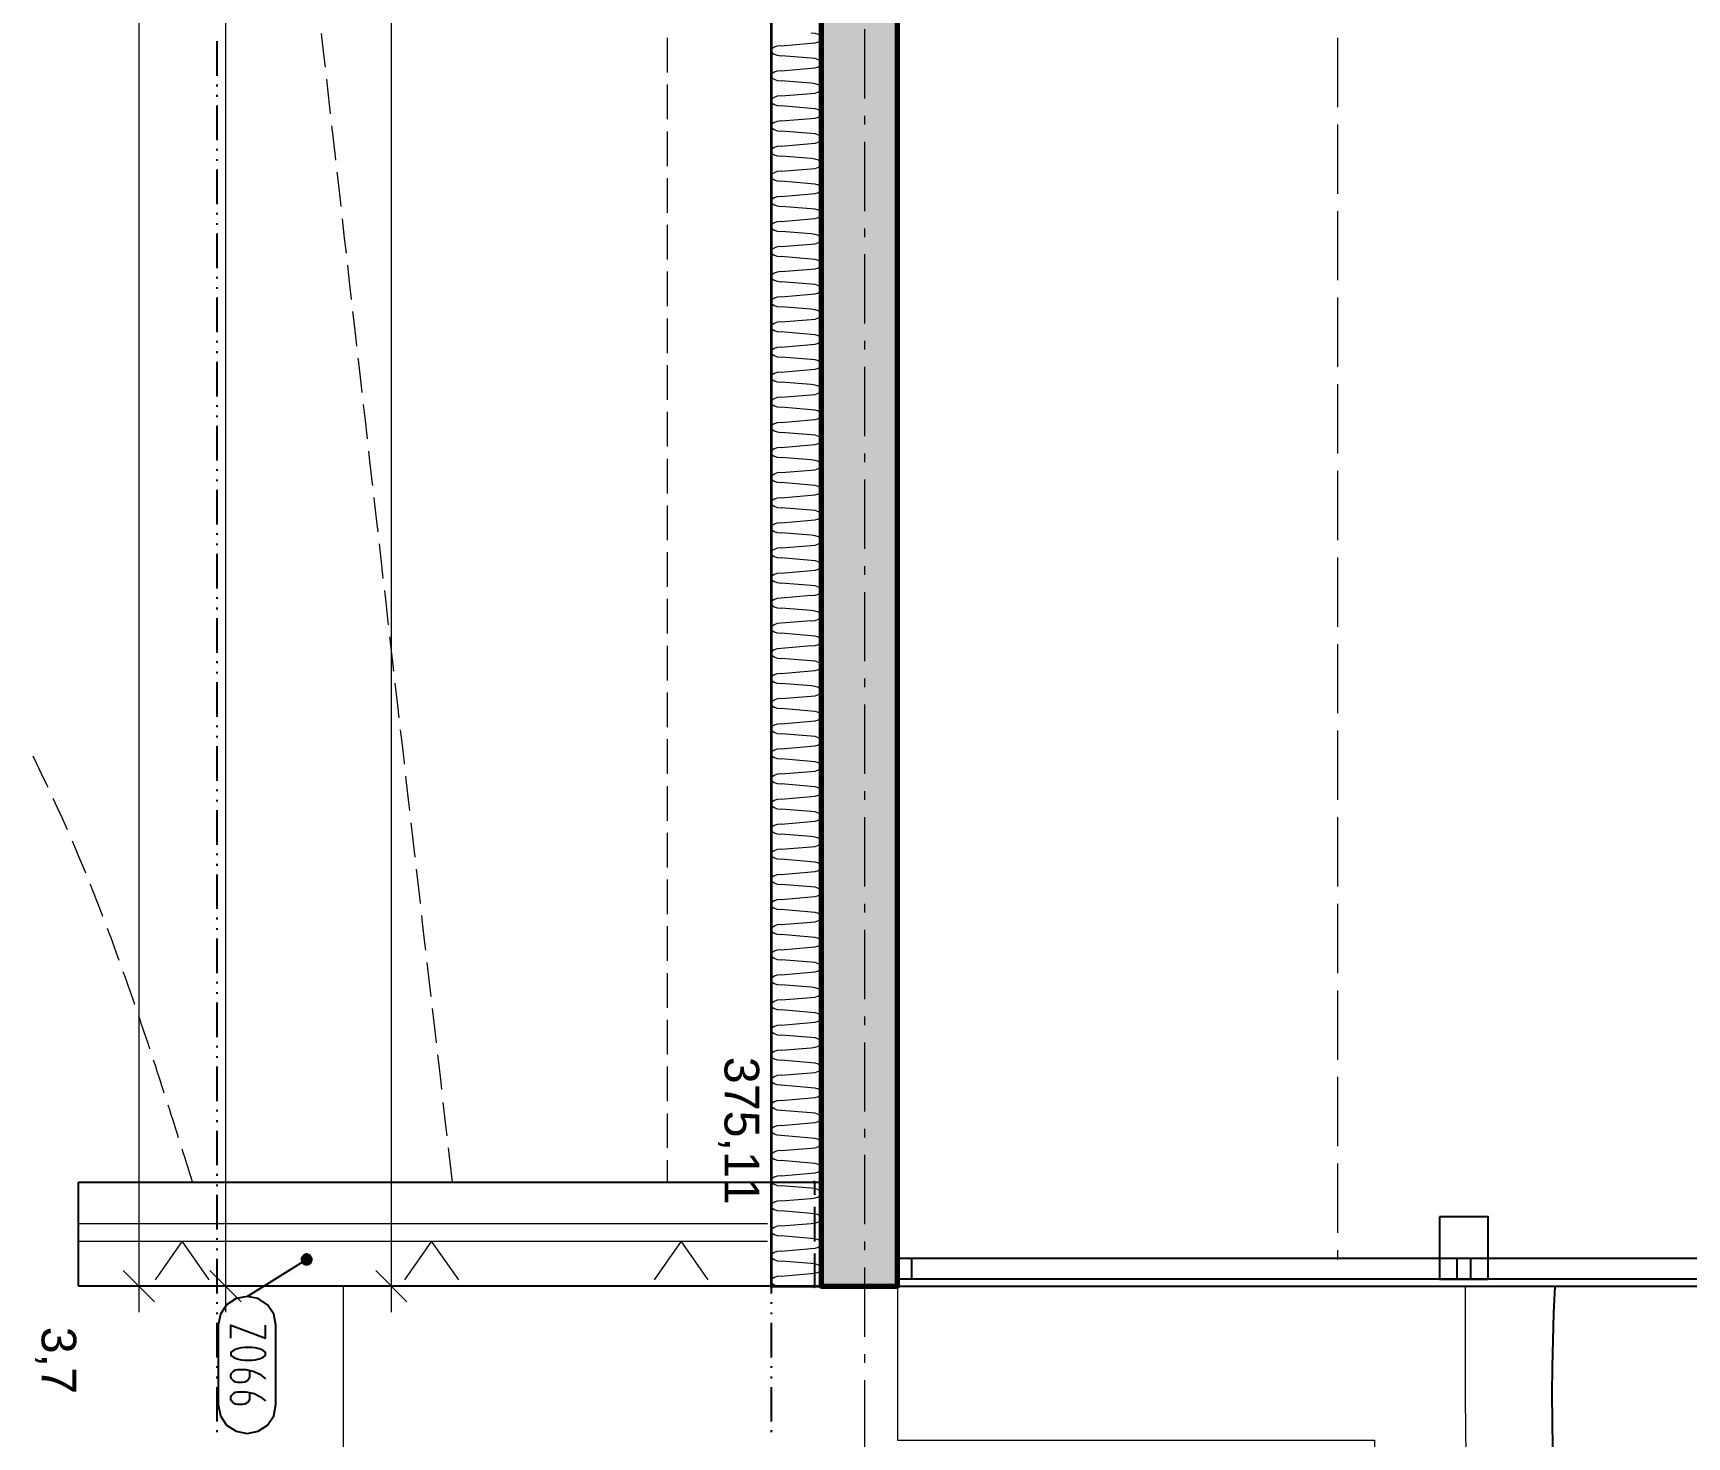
# Model space of a CAD drawing. Header units: millimetres. Extents: x 0 to 594, y 0 to 420.
# Drawn here: x 81 to 118.6, y 155.6 to 187.51 of the extents above; entities that cross this region are included whole.
import ezdxf

# ---------------------------------------------------------------- set-up
doc = ezdxf.new("R2010")
doc.units = ezdxf.units.MM
doc.header["$LTSCALE"] = 8
for name, color, linetype in [('PDF_CTU', 7, 'Continuous'), ('PDF_Dokresleni nad rovinou rezu', 7, 'Continuous'), ('PDF_Dokresleni pod rovinou rezu', 7, 'Continuous'), ('PDF_Dopravni znaceni', 7, 'Continuous'), ('PDF_Koty delkove', 7, 'Continuous'), ('PDF_Obecne 0.15', 7, 'Continuous'), ('PDF_Obecne 0.25', 7, 'Continuous'), ('PDF_Obrubniky', 7, 'Continuous'), ('PDF_Osy hlavni', 7, 'Continuous'), ('PDF_Popis Zamecnicke vyrobky', 7, 'Continuous'), ('PDF_Rampy', 7, 'Continuous'), ('PDF_Steny obvodove nosne', 7, 'Continuous'), ('PDF_Text', 7, 'Continuous'), ('PDF_Zamecnicke vyrobky', 7, 'Continuous'), ('PDF_Zatepleni', 7, 'Continuous')]:
    doc.layers.add(name, color=color, linetype=linetype)
doc.styles.add('PDF Arial', font='arial.ttf')

msp = doc.modelspace()

# ---------------------------------------------------------------- linework, layer by layer
at = {"layer": 'PDF_CTU', "lineweight": 9}
for points in [[(87.643, 186.734), (87.609, 187.033), (87.557, 187.499)], [(95.414, 187.402), (95.414, 186.614)], [(87.762, 185.677), (87.714, 186.1), (87.674, 186.46)], [(95.414, 186.339), (95.414, 185.551)], [(87.881, 184.621), (87.872, 184.706), (87.819, 185.17), (87.793, 185.403)], [(95.414, 185.276), (95.414, 184.488)], [(88.001, 183.565), (87.977, 183.778), (87.924, 184.242), (87.912, 184.347)], [(95.414, 184.213), (95.414, 183.425)], [(88.12, 182.508), (88.081, 182.852), (88.032, 183.291)], [(95.414, 183.15), (95.414, 182.362)], [(88.24, 181.452), (88.238, 181.465), (88.186, 181.927), (88.151, 182.235)], [(95.414, 182.087), (95.414, 181.299)], [(88.36, 180.396), (88.343, 180.543), (88.291, 181.004), (88.271, 181.178)], [(95.414, 181.024), (95.414, 180.236)], [(88.479, 179.34), (88.447, 179.622), (88.395, 180.082), (88.391, 180.122)], [(95.414, 179.961), (95.414, 179.173)], [(88.599, 178.284), (88.552, 178.702), (88.511, 179.066)], [(95.414, 178.898), (95.414, 178.11)], [(88.72, 177.227), (88.709, 177.324), (88.656, 177.783), (88.631, 178.01)], [(95.414, 177.835), (95.414, 177.047)], [(88.84, 176.171), (88.813, 176.408), (88.761, 176.866), (88.751, 176.954)], [(95.414, 176.772), (95.414, 175.984)], [(88.96, 175.115), (88.917, 175.492), (88.871, 175.897)], [(95.414, 175.709), (95.414, 174.921)], [(89.081, 174.059), (89.074, 174.12), (89.022, 174.577), (88.992, 174.841)], [(95.414, 174.646), (95.414, 173.858)], [(89.201, 173.003), (89.178, 173.207), (89.126, 173.663), (89.112, 173.785)], [(95.414, 173.583), (95.414, 172.795)], [(89.322, 171.947), (89.282, 172.294), (89.233, 172.729)], [(95.414, 172.52), (95.414, 171.732)], [(89.443, 170.891), (89.439, 170.927), (89.387, 171.382), (89.353, 171.673)], [(95.414, 171.457), (95.414, 170.669)], [(81.341, 170.363), (81.321, 170.405), (81.2, 170.658), (81.078, 170.911), (80.999, 171.072)], [(89.564, 169.835), (89.543, 170.016), (89.491, 170.471), (89.474, 170.617)], [(95.414, 170.394), (95.414, 169.606)], [(81.781, 169.395), (81.673, 169.639), (81.557, 169.895), (81.457, 170.113)], [(89.685, 168.778), (89.647, 169.106), (89.595, 169.561)], [(95.414, 169.331), (95.414, 168.544)], [(82.195, 168.416), (82.188, 168.434), (82.144, 168.54), (82.1, 168.646), (82.056, 168.752), (82.012, 168.857), (81.968, 168.962), (81.923, 169.068), (81.891, 169.142)], [(89.806, 167.722), (89.803, 167.742), (89.751, 168.196), (89.716, 168.505)], [(82.401, 167.904), (82.359, 168.01), (82.316, 168.116), (82.299, 168.161)], [(95.414, 168.268), (95.414, 167.481)], [(82.586, 167.428), (82.567, 167.477), (82.526, 167.584), (82.485, 167.69), (82.443, 167.797), (82.401, 167.904)], [(89.926, 166.666), (89.907, 166.833), (89.855, 167.287), (89.837, 167.449)], [(82.957, 166.431), (82.928, 166.511), (82.889, 166.619), (82.849, 166.726), (82.81, 166.834), (82.77, 166.941), (82.73, 167.049), (82.689, 167.156)], [(95.414, 167.205), (95.414, 166.418)], [(90.048, 165.61), (90.011, 165.924), (89.959, 166.379)], [(83.311, 165.429), (83.311, 165.43), (83.273, 165.538), (83.236, 165.647), (83.198, 165.755), (83.16, 165.863), (83.122, 165.971), (83.083, 166.08), (83.05, 166.172)], [(95.414, 166.142), (95.414, 165.355)], [(83.652, 164.422), (83.642, 164.451), (83.606, 164.56), (83.569, 164.669), (83.533, 164.778), (83.496, 164.887), (83.459, 164.996), (83.422, 165.104), (83.401, 165.168)], [(90.169, 164.554), (90.168, 164.562), (90.116, 165.016), (90.079, 165.336)], [(95.414, 165.079), (95.414, 164.292)], [(83.982, 163.412), (83.964, 163.468), (83.929, 163.578), (83.893, 163.687), (83.858, 163.796), (83.822, 163.906), (83.786, 164.015), (83.75, 164.124), (83.738, 164.161)], [(90.29, 163.498), (90.272, 163.655), (90.22, 164.109), (90.2, 164.28)], [(95.414, 164.016), (95.414, 163.229)], [(90.411, 162.442), (90.376, 162.747), (90.324, 163.201)], [(84.306, 162.399), (84.28, 162.483), (84.245, 162.592), (84.21, 162.702), (84.175, 162.811), (84.14, 162.921), (84.105, 163.031), (84.07, 163.14)], [(95.414, 162.953), (95.414, 162.166)], [(84.626, 161.386), (84.592, 161.496), (84.557, 161.605), (84.523, 161.715), (84.488, 161.825), (84.453, 161.934), (84.419, 162.044), (84.389, 162.137)], [(90.532, 161.386), (90.48, 161.84), (90.442, 162.168)], [(95.414, 161.89), (95.414, 161.386)], [(95.414, 161.386), (95.414, 161.386)]]:
    msp.add_lwpolyline(points, dxfattribs=at)
at = {"layer": 'PDF_CTU', "lineweight": 25}
for points in [[(82.028, 159.024), (82.028, 161.386)], [(82.028, 161.386), (98.918, 161.386), (98.918, 159.024), (82.028, 159.024)]]:
    msp.add_lwpolyline(points, dxfattribs=at)
at = {"layer": 'PDF_Dokresleni nad rovinou rezu', "lineweight": 25}
for points in [[(85.178, 187.323), (85.178, 186.536)], [(85.178, 186.339), (85.178, 186.299)], [(85.178, 186.103), (85.178, 186.063)], [(85.178, 185.866), (85.178, 185.079)], [(85.178, 184.882), (85.178, 184.843)], [(85.178, 184.646), (85.178, 184.606)], [(85.178, 184.41), (85.178, 183.622)], [(85.178, 183.425), (85.178, 183.386)], [(85.178, 183.189), (85.178, 183.15)], [(85.178, 182.953), (85.178, 182.166)], [(85.178, 181.969), (85.178, 181.929)], [(85.178, 181.732), (85.178, 181.693)], [(85.178, 181.496), (85.178, 180.709)], [(85.178, 180.512), (85.178, 180.473)], [(85.178, 180.276), (85.178, 180.236)], [(85.178, 180.04), (85.178, 179.252)], [(85.178, 179.055), (85.178, 179.016)], [(85.178, 178.819), (85.178, 178.78)], [(85.178, 178.583), (85.178, 177.795)], [(85.178, 177.599), (85.178, 177.559)], [(85.178, 177.362), (85.178, 177.323)], [(85.178, 177.126), (85.178, 176.339)], [(85.178, 176.142), (85.178, 176.103)], [(85.178, 175.906), (85.178, 175.866)], [(85.178, 175.669), (85.178, 174.882)], [(85.178, 174.685), (85.178, 174.646)], [(85.178, 174.449), (85.178, 174.41)], [(85.178, 174.213), (85.178, 173.425)], [(85.178, 173.229), (85.178, 173.189)], [(85.178, 172.992), (85.178, 172.953)], [(85.178, 172.756), (85.178, 171.969)], [(85.178, 171.772), (85.178, 171.732)], [(85.178, 171.536), (85.178, 171.496)], [(85.178, 171.299), (85.178, 170.512)], [(85.178, 170.315), (85.178, 170.276)], [(85.178, 170.079), (85.178, 170.04)], [(85.178, 169.843), (85.178, 169.055)], [(85.178, 168.858), (85.178, 168.819)], [(85.178, 168.622), (85.178, 168.583)], [(85.178, 168.386), (85.178, 167.599)], [(85.178, 167.402), (85.178, 167.362)], [(85.178, 167.166), (85.178, 167.126)], [(85.178, 166.929), (85.178, 166.142)], [(85.178, 165.945), (85.178, 165.906)], [(85.178, 165.709), (85.178, 165.669)], [(85.178, 165.473), (85.178, 164.685)], [(85.178, 164.488), (85.178, 164.449)], [(85.178, 164.252), (85.178, 164.213)], [(85.178, 164.016), (85.178, 163.229)], [(85.178, 163.032), (85.178, 162.992)], [(85.178, 162.795), (85.178, 162.756)], [(85.178, 162.559), (85.178, 161.772)], [(85.178, 161.575), (85.178, 161.536)], [(85.178, 161.339), (85.178, 161.299)], [(85.178, 161.103), (85.178, 160.315)], [(85.178, 160.118), (85.178, 160.079)], [(85.178, 159.882), (85.178, 159.843)], [(85.178, 159.646), (85.178, 158.858)], [(85.178, 158.662), (85.178, 158.622)], [(97.776, 159.024), (97.776, 158.858)], [(97.776, 158.662), (97.776, 158.622)], [(85.178, 158.425), (85.178, 158.386)], [(97.776, 158.425), (97.776, 158.386)], [(85.178, 158.189), (85.178, 157.402)], [(97.776, 158.189), (97.776, 157.402)], [(85.178, 157.205), (85.178, 157.166)], [(97.776, 157.205), (97.776, 157.166)], [(85.178, 156.969), (85.178, 156.929)], [(97.776, 156.969), (97.776, 156.929)], [(85.178, 156.732), (85.178, 155.945)], [(97.776, 156.732), (97.776, 155.945)], [(85.178, 155.748), (85.178, 155.709)], [(97.776, 155.748), (97.776, 155.709)]]:
    msp.add_lwpolyline(points, dxfattribs=at)
at = {"layer": 'PDF_Dokresleni nad rovinou rezu', "lineweight": 25, "transparency": 33554559}
msp.add_solid([(97.776, 159.073), (97.825, 159.024), (97.727, 159.024), (97.776, 158.974)], dxfattribs=at)
at = {"layer": 'PDF_Dokresleni pod rovinou rezu', "lineweight": 25}
for points in [[(97.776, 161.386), (98.189, 161.386)], [(98.465, 161.386), (98.76, 161.386)], [(98.76, 161.386), (98.76, 161.103)], [(98.76, 160.827), (98.76, 160.04)], [(98.76, 159.764), (98.76, 159.024)], [(97.776, 159.024), (98.189, 159.024)], [(98.465, 159.024), (98.76, 159.024)]]:
    msp.add_lwpolyline(points, dxfattribs=at)
at = {"layer": 'PDF_Dokresleni pod rovinou rezu', "lineweight": 25, "transparency": 33554559}
for points in [[(97.727, 161.386), (97.776, 161.435), (97.776, 161.337), (97.825, 161.386)], [(98.711, 161.386), (98.76, 161.435), (98.76, 161.337), (98.809, 161.386)], [(98.76, 161.435), (98.809, 161.386), (98.711, 161.386), (98.76, 161.337)], [(97.727, 159.024), (97.776, 159.073), (97.776, 158.974), (97.825, 159.024)], [(98.76, 159.073), (98.809, 159.024), (98.711, 159.024), (98.76, 158.974)], [(98.711, 159.024), (98.76, 159.073), (98.76, 158.974), (98.809, 159.024)]]:
    msp.add_solid(points, dxfattribs=at)
at = {"layer": 'PDF_Dopravni znaceni', "lineweight": 18}
for points in [[(110.65, 187.402), (110.65, 185.827)], [(110.65, 185.433), (110.65, 183.858)], [(110.65, 183.465), (110.65, 181.89)], [(110.65, 181.496), (110.65, 179.921)], [(110.65, 179.528), (110.65, 177.953)], [(110.65, 177.559), (110.65, 175.984)], [(110.65, 175.591), (110.65, 174.016)], [(110.65, 173.622), (110.65, 172.047)], [(110.65, 171.654), (110.65, 170.079)], [(110.65, 169.685), (110.65, 168.11)], [(110.65, 167.717), (110.65, 166.142)], [(110.65, 165.748), (110.65, 164.173)], [(110.65, 163.78), (110.65, 162.205)], [(110.65, 161.811), (110.65, 160.236)], [(110.65, 159.843), (110.65, 159.654)]]:
    msp.add_lwpolyline(points, dxfattribs=at)
at = {"layer": 'PDF_Dopravni znaceni', "lineweight": 18, "transparency": 33554559}
msp.add_solid([(110.65, 159.689), (110.685, 159.654), (110.615, 159.654), (110.65, 159.618)], dxfattribs=at)
at = {"layer": 'PDF_Koty delkove', "lineweight": 18}
for points in [[(89.143, 158.433), (89.143, 159.024), (89.143, 219.339), (89.143, 224.575), (89.143, 230.48), (89.143, 235.717), (89.143, 266.898), (89.143, 276.346), (89.143, 278.84), (89.143, 278.94), (89.143, 284.803), (89.143, 289.081), (89.143, 297.567), (89.143, 298.157)], [(83.402, 297.567), (83.402, 231.322), (83.402, 159.024)], [(85.372, 297.567), (85.372, 269.017), (85.372, 235.717), (85.372, 219.339), (85.372, 159.024)], [(83.047, 159.378), (83.756, 158.669)], [(85.018, 159.378), (85.726, 158.669)], [(88.789, 159.378), (89.498, 158.669)], [(82.811, 159.024), (83.402, 159.024), (83.992, 159.024)], [(83.402, 159.024), (83.402, 158.433)], [(84.781, 159.024), (85.372, 159.024), (85.963, 159.024)], [(85.372, 159.024), (85.372, 158.433)], [(88.553, 159.024), (89.143, 159.024), (89.734, 159.024)]]:
    msp.add_lwpolyline(points, dxfattribs=at)
at = {"layer": 'PDF_Obecne 0.15', "lineweight": 9}
for points in [[(97.697, 160.441), (82.028, 160.441), (82.028, 160.047)], [(88.052, 142.921), (88.052, 159.024)], [(100.65, 159.024), (100.65, 155.52), (111.496, 155.52), (111.496, 149.929)]]:
    msp.add_lwpolyline(points, dxfattribs=at)
at = {"layer": 'PDF_Obecne 0.25', "lineweight": 25}
msp.add_lwpolyline([(100.65, 159.024), (350.807, 159.024)], dxfattribs=at)
at = {"layer": 'PDF_Obrubniky', "lineweight": 18}
msp.add_lwpolyline([(113.557, 159.024), (113.557, 156.471, 0.409637), (164.144, 105.087), (352.776, 105.087), (352.776, 103.118), (308.012, 103.118)], format="xyb", dxfattribs=at)
at = {"layer": 'PDF_Osy hlavni', "lineweight": 18}
for points in [[(99.902, 187.599), (99.902, 186.024)], [(99.902, 185.63), (99.902, 185.433)], [(99.902, 185.04), (99.902, 183.465)], [(99.902, 183.071), (99.902, 182.874)], [(99.902, 182.481), (99.902, 180.906)], [(99.902, 180.512), (99.902, 180.315)], [(99.902, 179.921), (99.902, 178.347)], [(99.902, 177.953), (99.902, 177.756)], [(99.902, 177.362), (99.902, 175.788)], [(99.902, 175.394), (99.902, 175.197)], [(99.902, 174.803), (99.902, 173.229)], [(99.902, 172.835), (99.902, 172.638)], [(99.902, 172.244), (99.902, 170.669)], [(99.902, 170.276), (99.902, 170.079)], [(99.902, 169.685), (99.902, 168.11)], [(99.902, 167.717), (99.902, 167.52)], [(99.902, 167.126), (99.902, 165.551)], [(99.902, 165.158), (99.902, 164.961)], [(99.902, 164.567), (99.902, 162.992)], [(99.902, 162.599), (99.902, 162.402)], [(99.902, 162.008), (99.902, 160.433)], [(99.902, 160.04), (99.902, 159.843)], [(99.902, 159.449), (99.902, 157.874)], [(99.902, 157.481), (99.902, 157.284)], [(99.902, 156.89), (99.902, 155.315)]]:
    msp.add_lwpolyline(points, dxfattribs=at)
at = {"layer": 'PDF_Popis Zamecnicke vyrobky', "lineweight": 25}
for points in [[(85.863, 158.793), (87.218, 159.631)], [(87.118, 159.569), (87.118, 159.569)], [(87.156, 159.732), (87.156, 159.732)], [(87.28, 159.531), (87.28, 159.531)], [(87.319, 159.694), (87.319, 159.694)], [(85.495, 157.843), (85.495, 158.137), (86.283, 157.843), (86.283, 158.137)], [(85.916, 157.108), (85.916, 156.961), (85.903, 156.919), (85.877, 156.887), (85.85, 156.867), (85.811, 156.846), (85.758, 156.835), (85.654, 156.835), (85.601, 156.846), (85.562, 156.867), (85.536, 156.887), (85.509, 156.919), (85.495, 156.961), (85.495, 157.003), (85.509, 157.045), (85.536, 157.076), (85.562, 157.097), (85.601, 157.119), (85.654, 157.129), (85.837, 157.129), (86.021, 157.087), (86.152, 157.024), (86.283, 156.919)], [(85.916, 156.604), (85.916, 156.457), (85.903, 156.415), (85.877, 156.383), (85.85, 156.363), (85.811, 156.342), (85.758, 156.331), (85.654, 156.331), (85.601, 156.342), (85.562, 156.363), (85.536, 156.383), (85.509, 156.415), (85.495, 156.457), (85.495, 156.499), (85.509, 156.541), (85.536, 156.572), (85.562, 156.593), (85.601, 156.615), (85.654, 156.625), (85.837, 156.625), (86.021, 156.583), (86.152, 156.52), (86.283, 156.415)]]:
    msp.add_lwpolyline(points, dxfattribs=at)
for points in [[(87.319, 159.694), (87.307, 159.709), (87.294, 159.722), (87.278, 159.733), (87.26, 159.742), (87.242, 159.747), (87.223, 159.749), (87.203, 159.749), (87.185, 159.745), (87.167, 159.738), (87.15, 159.728), (87.135, 159.715), (87.123, 159.701), (87.113, 159.684), (87.106, 159.666), (87.101, 159.648), (87.1, 159.628), (87.102, 159.609), (87.108, 159.591), (87.116, 159.573), (87.126, 159.557), (87.14, 159.543), (87.155, 159.532), (87.172, 159.523), (87.19, 159.517), (87.21, 159.514), (87.229, 159.514), (87.248, 159.517), (87.266, 159.523), (87.283, 159.533), (87.298, 159.544), (87.311, 159.558), (87.322, 159.575), (87.33, 159.592), (87.335, 159.611), (87.336, 159.63), (87.335, 159.649), (87.331, 159.668), (87.323, 159.686)], [(85.207, 156.331), (85.257, 156.08), (85.399, 155.867), (85.612, 155.725), (85.863, 155.675), (86.114, 155.725), (86.327, 155.867), (86.469, 156.08), (86.519, 156.331), (86.519, 158.137), (86.469, 158.388), (86.327, 158.601), (86.114, 158.743), (85.863, 158.793), (85.612, 158.743), (85.399, 158.601), (85.257, 158.388), (85.207, 158.137)], [(85.811, 157.339), (85.969, 157.339), (86.047, 157.35), (86.139, 157.371), (86.218, 157.402), (86.27, 157.444), (86.283, 157.465), (86.283, 157.507), (86.27, 157.528), (86.218, 157.57), (86.139, 157.601), (86.047, 157.623), (85.969, 157.633), (85.811, 157.633), (85.732, 157.623), (85.64, 157.601), (85.562, 157.57), (85.509, 157.528), (85.495, 157.507), (85.495, 157.465), (85.509, 157.444), (85.562, 157.402), (85.64, 157.371), (85.732, 157.35)]]:
    msp.add_lwpolyline(points, close=True, dxfattribs=at)
at = {"layer": 'PDF_Popis Zamecnicke vyrobky', "lineweight": 25, "transparency": 33554559}
for points in [[(87.101, 159.628), (87.222, 159.514), (87.115, 159.687)], [(87.163, 159.528), (87.101, 159.628), (87.118, 159.569)], [(87.101, 159.628), (87.163, 159.528), (87.222, 159.514)], [(87.115, 159.687), (87.28, 159.531), (87.156, 159.732)], [(87.115, 159.687), (87.222, 159.514), (87.28, 159.531)], [(87.156, 159.732), (87.322, 159.576), (87.215, 159.749)], [(87.156, 159.732), (87.28, 159.531), (87.322, 159.576)], [(87.215, 159.749), (87.322, 159.576), (87.336, 159.635)], [(87.215, 159.749), (87.336, 159.635), (87.274, 159.735)], [(87.274, 159.735), (87.336, 159.635), (87.319, 159.694)]]:
    msp.add_solid(points, dxfattribs=at)
at = {"layer": 'PDF_Rampy', "lineweight": 25}
msp.add_lwpolyline([(115.592, 159.024, 0.414214), (162.395, 107.115, 0.016918), (165.737, 107.055), (350.807, 107.055, -0.414219), (352.776, 105.087)], format="xyb", dxfattribs=at)
at = {"layer": 'PDF_Steny obvodove nosne', "lineweight": 70}
msp.add_lwpolyline([(99.548, 218.197), (98.918, 218.197), (98.918, 216.465), (98.918, 159.024), (100.65, 159.024), (100.65, 215.795), (100.65, 216.465), (101.28, 216.465)], dxfattribs=at)
at = {"layer": 'PDF_Steny obvodove nosne', "color": 9, "lineweight": 9, "true_color": 0xc0c0c0, "transparency": 33554559}
msp.add_solid([(100.65, 159.024), (100.65, 216.465), (98.918, 159.024), (98.918, 216.465)], dxfattribs=at)
at = {"layer": 'PDF_Zamecnicke vyrobky', "lineweight": 25}
msp.add_lwpolyline([(112.973, 160.598), (112.973, 159.181), (114.075, 159.181), (114.075, 160.598)], close=True, dxfattribs=at)
at = {"layer": 'PDF_Zamecnicke vyrobky', "lineweight": 18}
for points in [[(82.028, 160.047), (97.697, 160.047)], [(85.004, 159.169), (84.39, 160.047), (83.776, 159.169)], [(90.674, 159.169), (90.059, 160.047), (89.445, 159.169)], [(96.343, 159.169), (95.729, 160.047), (95.115, 159.169)]]:
    msp.add_lwpolyline(points, dxfattribs=at)
at = {"layer": 'PDF_Zamecnicke vyrobky', "lineweight": 25}
for points in [[(150.02, 159.654), (100.65, 159.654)], [(100.965, 159.654), (100.965, 159.181)], [(113.681, 159.181), (113.681, 159.654), (113.367, 159.654), (113.367, 159.181)], [(150.02, 159.181), (100.65, 159.181)]]:
    msp.add_lwpolyline(points, dxfattribs=at)
at = {"layer": 'PDF_Zatepleni', "lineweight": 35}
msp.add_lwpolyline([(98.406, 219.339), (97.776, 219.339), (97.776, 218.197), (97.776, 159.024), (98.918, 159.024), (98.918, 216.465), (98.918, 218.197), (99.548, 218.197), (99.548, 219.339)], dxfattribs=at)
at = {"layer": 'PDF_Zatepleni', "lineweight": 9}
for points in [[(98.004, 187.224), (98.689, 187.281)], [(98.918, 187.408), (98.901, 187.44), (98.852, 187.477), (98.777, 187.502), (98.689, 187.51)], [(98.689, 187.281), (98.777, 187.29), (98.852, 187.315), (98.901, 187.352), (98.918, 187.384)], [(98.004, 187.224), (97.917, 187.216), (97.843, 187.191), (97.793, 187.154), (97.776, 187.11), (97.776, 187.11)], [(97.776, 187.11), (97.776, 187.11), (97.793, 187.067), (97.843, 187.03), (97.917, 187.005), (98.004, 186.996)], [(98.689, 186.94), (98.004, 186.996)], [(98.689, 186.94), (98.689, 186.94)], [(98.918, 186.837), (98.901, 186.869), (98.852, 186.906), (98.777, 186.931), (98.689, 186.94)], [(98.004, 186.654), (97.917, 186.645), (97.843, 186.62), (97.793, 186.583), (97.776, 186.539)], [(97.776, 186.539), (97.776, 186.539)], [(97.776, 186.539), (97.776, 186.539), (97.793, 186.496), (97.843, 186.459), (97.917, 186.434), (98.004, 186.425)], [(98.004, 186.654), (98.689, 186.71)], [(98.689, 186.71), (98.777, 186.719), (98.852, 186.744), (98.901, 186.781), (98.918, 186.813)], [(98.689, 186.369), (98.004, 186.425)], [(98.004, 186.083), (98.689, 186.139)], [(98.689, 186.369), (98.689, 186.369)], [(98.918, 186.266), (98.901, 186.298), (98.852, 186.335), (98.777, 186.36), (98.689, 186.369)], [(98.689, 186.139), (98.777, 186.148), (98.852, 186.173), (98.901, 186.21), (98.918, 186.242)], [(98.004, 186.083), (97.917, 186.074), (97.843, 186.049), (97.793, 186.012), (97.776, 185.969), (97.776, 185.969)], [(97.776, 185.969), (97.776, 185.969), (97.793, 185.925), (97.843, 185.888), (97.917, 185.863), (98.004, 185.854)], [(98.689, 185.798), (98.004, 185.854)], [(98.689, 185.798), (98.689, 185.798)], [(98.918, 185.695), (98.901, 185.727), (98.852, 185.764), (98.777, 185.789), (98.689, 185.798)], [(98.004, 185.512), (97.917, 185.503), (97.843, 185.478), (97.793, 185.441), (97.776, 185.398), (97.776, 185.398)], [(97.776, 185.398), (97.776, 185.398), (97.793, 185.354), (97.843, 185.317), (97.917, 185.292), (98.004, 185.283)], [(98.004, 185.512), (98.689, 185.568)], [(98.689, 185.568), (98.777, 185.577), (98.852, 185.602), (98.901, 185.639), (98.918, 185.671)], [(98.689, 185.227), (98.004, 185.283)], [(98.004, 184.941), (98.689, 184.997)], [(98.689, 185.227), (98.689, 185.227)], [(98.918, 185.124), (98.901, 185.156), (98.852, 185.193), (98.777, 185.218), (98.689, 185.227)], [(98.689, 184.997), (98.777, 185.006), (98.852, 185.031), (98.901, 185.068), (98.918, 185.1)], [(98.004, 184.941), (97.917, 184.932), (97.843, 184.908), (97.793, 184.87), (97.776, 184.827), (97.776, 184.827)], [(97.776, 184.827), (97.776, 184.827), (97.793, 184.783), (97.843, 184.746), (97.917, 184.721), (98.004, 184.713)], [(98.689, 184.656), (98.004, 184.713)], [(98.689, 184.656), (98.689, 184.656)], [(98.918, 184.553), (98.901, 184.585), (98.852, 184.623), (98.777, 184.647), (98.689, 184.656)], [(98.004, 184.37), (97.917, 184.361), (97.843, 184.337), (97.793, 184.3), (97.776, 184.256), (97.776, 184.256)], [(97.776, 184.256), (97.776, 184.256), (97.793, 184.212), (97.843, 184.175), (97.917, 184.15), (98.004, 184.142)], [(98.004, 184.37), (98.689, 184.427)], [(98.689, 184.427), (98.777, 184.435), (98.852, 184.46), (98.901, 184.497), (98.918, 184.529)], [(98.689, 184.085), (98.004, 184.142)], [(98.004, 183.799), (98.689, 183.856)], [(98.689, 184.085), (98.689, 184.085)], [(98.918, 183.982), (98.901, 184.014), (98.852, 184.052), (98.777, 184.077), (98.689, 184.085)], [(98.689, 183.856), (98.777, 183.864), (98.852, 183.889), (98.901, 183.927)], [(98.901, 183.927), (98.918, 183.959)], [(98.004, 183.799), (97.917, 183.791), (97.843, 183.766), (97.793, 183.729), (97.776, 183.685)], [(97.776, 183.685), (97.793, 183.641), (97.843, 183.604), (97.917, 183.58), (98.004, 183.571)], [(98.689, 183.514), (98.004, 183.571)], [(98.689, 183.514), (98.689, 183.514)], [(98.777, 183.506), (98.689, 183.514)], [(98.918, 183.412), (98.901, 183.444), (98.852, 183.481), (98.777, 183.506)], [(98.004, 183.228), (97.917, 183.22), (97.843, 183.195), (97.793, 183.158), (97.776, 183.114)], [(97.776, 183.114), (97.793, 183.071), (97.843, 183.033), (97.917, 183.009), (98.004, 183)], [(98.004, 183.228), (98.689, 183.285)], [(98.689, 183.285), (98.777, 183.294), (98.852, 183.318), (98.901, 183.356), (98.918, 183.388)], [(98.689, 182.944), (98.004, 183)], [(98.689, 182.944), (98.689, 182.944)], [(98.918, 182.841), (98.901, 182.873), (98.852, 182.91), (98.777, 182.935), (98.689, 182.944)], [(98.689, 182.714), (98.777, 182.723), (98.852, 182.748), (98.901, 182.785), (98.918, 182.817)], [(98.004, 182.658), (97.917, 182.649), (97.843, 182.624), (97.793, 182.587), (97.776, 182.543)], [(97.776, 182.543), (97.793, 182.5), (97.843, 182.463), (97.917, 182.438), (98.004, 182.429)], [(98.004, 182.658), (98.689, 182.714)], [(98.689, 182.373), (98.004, 182.429)], [(98.689, 182.373), (98.689, 182.373)], [(98.918, 182.27), (98.901, 182.302), (98.852, 182.339), (98.777, 182.364), (98.689, 182.373)], [(98.004, 182.087), (97.917, 182.078), (97.843, 182.053), (97.793, 182.016), (97.776, 181.972)], [(97.776, 181.972), (97.793, 181.929), (97.843, 181.892), (97.917, 181.867), (98.004, 181.858)], [(98.004, 182.087), (98.689, 182.143)], [(98.689, 182.143), (98.777, 182.152), (98.852, 182.177), (98.901, 182.214), (98.918, 182.246)], [(98.689, 181.802), (98.004, 181.858)], [(98.689, 181.802), (98.689, 181.802)], [(98.918, 181.699), (98.901, 181.731), (98.852, 181.768), (98.777, 181.793), (98.689, 181.802)], [(98.689, 181.572), (98.777, 181.581), (98.852, 181.606), (98.901, 181.643), (98.918, 181.675)], [(98.004, 181.516), (97.917, 181.507), (97.843, 181.482), (97.793, 181.445), (97.776, 181.402)], [(97.776, 181.402), (97.793, 181.358), (97.843, 181.321), (97.917, 181.296), (98.004, 181.287)], [(98.004, 181.516), (98.689, 181.572)], [(98.689, 181.231), (98.004, 181.287)], [(98.689, 181.231), (98.689, 181.231)], [(98.918, 181.128), (98.901, 181.16), (98.852, 181.197), (98.777, 181.222), (98.689, 181.231)], [(98.004, 180.945), (97.917, 180.936), (97.843, 180.911), (97.793, 180.874), (97.776, 180.831)], [(98.004, 180.945), (98.689, 181.001)], [(98.689, 181.001), (98.777, 181.01), (98.852, 181.035), (98.901, 181.072), (98.918, 181.104)], [(97.776, 180.831), (97.793, 180.787), (97.843, 180.75), (97.917, 180.725), (98.004, 180.717)], [(98.689, 180.66), (98.004, 180.717)], [(98.689, 180.66), (98.689, 180.66)], [(98.918, 180.557), (98.901, 180.589), (98.852, 180.626), (98.777, 180.651), (98.689, 180.66)], [(98.689, 180.431), (98.777, 180.439), (98.852, 180.464), (98.901, 180.501), (98.918, 180.533)], [(97.843, 180.341), (97.793, 180.304), (97.776, 180.26)], [(97.776, 180.26), (97.793, 180.216), (97.843, 180.179), (97.917, 180.154), (98.004, 180.146)], [(98.004, 180.374), (97.917, 180.365), (97.843, 180.341)], [(98.004, 180.374), (98.689, 180.431)], [(98.689, 180.089), (98.004, 180.146)], [(98.004, 179.803), (97.917, 179.794), (97.843, 179.77), (97.793, 179.733), (97.776, 179.689)], [(98.004, 179.803), (98.689, 179.86)], [(98.689, 180.089), (98.689, 180.089)], [(98.918, 179.986), (98.901, 180.018), (98.852, 180.056), (98.777, 180.08), (98.689, 180.089)], [(98.689, 179.86), (98.777, 179.868), (98.852, 179.893), (98.901, 179.931), (98.918, 179.962)], [(97.776, 179.689), (97.793, 179.645), (97.843, 179.608)], [(97.843, 179.608), (97.917, 179.584), (98.004, 179.575)], [(98.918, 179.416), (98.901, 179.447), (98.852, 179.485), (98.777, 179.51), (98.689, 179.518), (98.004, 179.575)], [(98.689, 179.518), (98.689, 179.518)], [(98.689, 179.289), (98.777, 179.298), (98.852, 179.322), (98.901, 179.36), (98.918, 179.392)], [(98.004, 179.232), (97.917, 179.224), (97.843, 179.199), (97.793, 179.162), (97.776, 179.118)], [(97.776, 179.118), (97.793, 179.074), (97.843, 179.037), (97.917, 179.013), (98.004, 179.004)], [(98.004, 179.232), (98.689, 179.289)], [(98.918, 178.845), (98.901, 178.877), (98.852, 178.914), (98.777, 178.939), (98.689, 178.947), (98.004, 179.004)], [(98.004, 178.661), (97.917, 178.653), (97.843, 178.628), (97.793, 178.591), (97.776, 178.547)], [(98.004, 178.661), (98.689, 178.718)], [(98.689, 178.947), (98.689, 178.947)], [(98.689, 178.718), (98.777, 178.727), (98.852, 178.752), (98.901, 178.789), (98.918, 178.821)], [(97.776, 178.547), (97.793, 178.504), (97.843, 178.467), (97.917, 178.442), (98.004, 178.433)], [(98.689, 178.377), (98.004, 178.433)], [(98.689, 178.377), (98.689, 178.377)], [(98.918, 178.274), (98.901, 178.306), (98.852, 178.343), (98.777, 178.368), (98.689, 178.377)], [(98.689, 178.147), (98.777, 178.156), (98.852, 178.181), (98.901, 178.218), (98.918, 178.25)], [(98.004, 178.091), (97.917, 178.082), (97.843, 178.057), (97.793, 178.02), (97.776, 177.976)], [(97.776, 177.976), (97.793, 177.933), (97.843, 177.896), (97.917, 177.871), (98.004, 177.862)], [(98.004, 178.091), (98.689, 178.147)], [(98.689, 177.806), (98.004, 177.862)], [(98.004, 177.52), (97.917, 177.511), (97.843, 177.486), (97.793, 177.449), (97.776, 177.406)], [(98.004, 177.52), (98.689, 177.576)], [(98.689, 177.806), (98.689, 177.806)], [(98.918, 177.703), (98.901, 177.735), (98.852, 177.772), (98.777, 177.797), (98.689, 177.806)], [(98.689, 177.576), (98.777, 177.585), (98.852, 177.61), (98.901, 177.647), (98.918, 177.679)], [(97.776, 177.406), (97.793, 177.362), (97.843, 177.325), (97.917, 177.3), (98.004, 177.291)], [(98.918, 177.132), (98.901, 177.164), (98.852, 177.201), (98.777, 177.226), (98.689, 177.235), (98.004, 177.291)], [(98.689, 177.235), (98.689, 177.235)], [(98.777, 177.014), (98.852, 177.039), (98.901, 177.076), (98.918, 177.108)], [(98.004, 176.949), (97.917, 176.94), (97.843, 176.915), (97.793, 176.878), (97.776, 176.835)], [(97.776, 176.835), (97.793, 176.791), (97.843, 176.754), (97.917, 176.729), (98.004, 176.721)], [(98.004, 176.949), (98.689, 177.005)], [(98.901, 176.593), (98.852, 176.63), (98.777, 176.655), (98.689, 176.664), (98.004, 176.721)], [(98.689, 177.005), (98.777, 177.014)], [(98.004, 176.378), (97.917, 176.369), (97.843, 176.345), (97.793, 176.308), (97.776, 176.264)], [(98.004, 176.378), (98.689, 176.435)], [(98.689, 176.664), (98.689, 176.664)], [(98.689, 176.435), (98.777, 176.443), (98.852, 176.468), (98.901, 176.505), (98.918, 176.537)], [(98.918, 176.561), (98.901, 176.593)], [(97.776, 176.264), (97.793, 176.22), (97.843, 176.183), (97.917, 176.158), (98.004, 176.15)], [(98.689, 176.093), (98.004, 176.15)], [(98.689, 176.093), (98.689, 176.093)], [(98.918, 175.99), (98.901, 176.022), (98.852, 176.06), (98.777, 176.084), (98.689, 176.093)], [(98.689, 175.864), (98.777, 175.872), (98.852, 175.897), (98.901, 175.934), (98.918, 175.966)], [(98.004, 175.807), (97.917, 175.798), (97.843, 175.774), (97.793, 175.737), (97.776, 175.693)], [(97.776, 175.693), (97.793, 175.649), (97.843, 175.612), (97.917, 175.587), (98.004, 175.579)], [(98.004, 175.807), (98.689, 175.864)], [(98.004, 175.236), (97.917, 175.228), (97.843, 175.203), (97.793, 175.166), (97.776, 175.122)], [(98.689, 175.522), (98.004, 175.579)], [(98.004, 175.236), (98.689, 175.293)], [(98.689, 175.522), (98.689, 175.522)], [(98.918, 175.42), (98.901, 175.451), (98.852, 175.489), (98.777, 175.514), (98.689, 175.522)], [(98.689, 175.293), (98.777, 175.302), (98.852, 175.326), (98.901, 175.364), (98.918, 175.396)], [(97.776, 175.122), (97.793, 175.078), (97.843, 175.041), (97.917, 175.017), (98.004, 175.008)], [(98.689, 174.951), (98.004, 175.008)], [(98.689, 174.951), (98.689, 174.951)], [(98.918, 174.849), (98.901, 174.881), (98.852, 174.918), (98.777, 174.943), (98.689, 174.951)], [(98.689, 174.722), (98.004, 174.665), (97.917, 174.657), (97.843, 174.632), (97.793, 174.595), (97.776, 174.551)], [(97.776, 174.551), (97.793, 174.508), (97.843, 174.47), (97.917, 174.446), (98.004, 174.437)], [(98.689, 174.722), (98.777, 174.731), (98.852, 174.756), (98.901, 174.793), (98.918, 174.825)], [(98.689, 174.151), (98.004, 174.095), (97.917, 174.086), (97.843, 174.061), (97.793, 174.024), (97.776, 173.98)], [(98.689, 174.381), (98.004, 174.437)], [(98.689, 174.381), (98.689, 174.381)], [(98.918, 174.278), (98.901, 174.31), (98.852, 174.347), (98.777, 174.372), (98.689, 174.381)], [(98.689, 174.151), (98.777, 174.16), (98.852, 174.185), (98.901, 174.222), (98.918, 174.254)], [(97.776, 173.98), (97.793, 173.937), (97.843, 173.9), (97.917, 173.875), (98.004, 173.866)], [(98.689, 173.81), (98.004, 173.866)], [(98.689, 173.81), (98.689, 173.81)], [(98.918, 173.707), (98.901, 173.739), (98.852, 173.776), (98.777, 173.801), (98.689, 173.81)], [(98.689, 173.58), (98.004, 173.524), (97.917, 173.515), (97.843, 173.49), (97.793, 173.453), (97.776, 173.409)], [(97.776, 173.409), (97.793, 173.366), (97.843, 173.329), (97.917, 173.304), (98.004, 173.295)], [(98.689, 173.58), (98.777, 173.589), (98.852, 173.614), (98.901, 173.651), (98.918, 173.683)], [(98.004, 172.953), (97.917, 172.944), (97.843, 172.919), (97.793, 172.882), (97.776, 172.839)], [(98.689, 173.239), (98.004, 173.295)], [(98.004, 172.953), (98.689, 173.009)], [(98.689, 173.239), (98.689, 173.239)], [(98.918, 173.136), (98.901, 173.168), (98.852, 173.205), (98.777, 173.23), (98.689, 173.239)], [(98.689, 173.009), (98.777, 173.018), (98.852, 173.043), (98.901, 173.08), (98.918, 173.112)], [(97.776, 172.839), (97.793, 172.795), (97.843, 172.758), (97.917, 172.733), (98.004, 172.724)], [(98.689, 172.668), (98.004, 172.724)], [(98.689, 172.668), (98.689, 172.668)], [(98.918, 172.565), (98.901, 172.597), (98.852, 172.634), (98.777, 172.659), (98.689, 172.668)], [(98.004, 172.382), (97.917, 172.373), (97.843, 172.348), (97.793, 172.311), (97.776, 172.268)], [(97.776, 172.268), (97.793, 172.224), (97.843, 172.187), (97.917, 172.162), (98.004, 172.154)], [(98.004, 172.382), (98.689, 172.438)], [(98.689, 172.438), (98.777, 172.447), (98.852, 172.472), (98.901, 172.509), (98.918, 172.541)], [(98.689, 172.097), (98.004, 172.154)], [(98.004, 171.811), (98.689, 171.868)], [(98.689, 172.097), (98.689, 172.097)], [(98.918, 171.994), (98.901, 172.026), (98.852, 172.063), (98.777, 172.088), (98.689, 172.097)], [(98.689, 171.868), (98.777, 171.876), (98.852, 171.901), (98.901, 171.938), (98.918, 171.97)], [(98.004, 171.811), (97.917, 171.802), (97.843, 171.778), (97.793, 171.741), (97.776, 171.697)], [(97.776, 171.697), (97.793, 171.653), (97.843, 171.616), (97.917, 171.591), (98.004, 171.583)], [(98.689, 171.526), (98.004, 171.583)], [(98.689, 171.526), (98.689, 171.526)], [(98.918, 171.423), (98.901, 171.455), (98.852, 171.493), (98.777, 171.517), (98.689, 171.526)], [(98.004, 171.24), (97.917, 171.232), (97.843, 171.207), (97.793, 171.17), (97.776, 171.126)], [(97.776, 171.126), (97.793, 171.082), (97.843, 171.045), (97.917, 171.021), (98.004, 171.012)], [(98.004, 171.24), (98.689, 171.297)], [(98.689, 171.297), (98.777, 171.305), (98.852, 171.33), (98.901, 171.368), (98.918, 171.399)], [(98.689, 170.955), (98.004, 171.012)], [(98.004, 170.669), (98.689, 170.726)], [(98.689, 170.955), (98.689, 170.955)], [(98.918, 170.853), (98.901, 170.885), (98.852, 170.922), (98.777, 170.947), (98.689, 170.955)], [(98.689, 170.726), (98.777, 170.735), (98.852, 170.759), (98.901, 170.797), (98.918, 170.829)], [(98.004, 170.669), (97.917, 170.661), (97.843, 170.636), (97.793, 170.599), (97.776, 170.555)], [(97.776, 170.555), (97.793, 170.511), (97.843, 170.474), (97.917, 170.45), (98.004, 170.441)], [(98.689, 170.384), (98.004, 170.441)], [(98.689, 170.384), (98.689, 170.384)], [(98.918, 170.282), (98.901, 170.314), (98.852, 170.351), (98.777, 170.376), (98.689, 170.384)], [(98.004, 170.098), (97.917, 170.09), (97.843, 170.065), (97.793, 170.028), (97.776, 169.984)], [(97.776, 169.984), (97.793, 169.941), (97.843, 169.904), (97.917, 169.879), (98.004, 169.87)], [(98.004, 170.098), (98.689, 170.155)], [(98.689, 170.155), (98.777, 170.164), (98.852, 170.189), (98.901, 170.226), (98.918, 170.258)], [(98.689, 169.814), (98.004, 169.87)], [(98.004, 169.528), (98.689, 169.584)], [(98.689, 169.814), (98.689, 169.814)], [(98.918, 169.711), (98.901, 169.743), (98.852, 169.78), (98.777, 169.805), (98.689, 169.814)], [(98.689, 169.584), (98.777, 169.593), (98.852, 169.618), (98.901, 169.655)], [(98.901, 169.655), (98.918, 169.687)], [(98.004, 169.528), (97.917, 169.519), (97.843, 169.494), (97.793, 169.457), (97.776, 169.413)], [(97.776, 169.413), (97.793, 169.37), (97.843, 169.333), (97.917, 169.308), (98.004, 169.299)], [(98.689, 169.243), (98.004, 169.299)], [(98.689, 169.243), (98.689, 169.243)], [(98.777, 169.234), (98.689, 169.243)], [(98.918, 169.14), (98.901, 169.172), (98.852, 169.209), (98.777, 169.234)], [(98.004, 168.957), (97.917, 168.948), (97.843, 168.923), (97.793, 168.886), (97.776, 168.843)], [(97.776, 168.843), (97.793, 168.799), (97.843, 168.762), (97.917, 168.737), (98.004, 168.728)], [(98.004, 168.957), (98.689, 169.013)], [(98.689, 169.013), (98.777, 169.022), (98.852, 169.047), (98.901, 169.084), (98.918, 169.116)], [(98.918, 168.569), (98.901, 168.601), (98.852, 168.638), (98.777, 168.663), (98.689, 168.672), (98.004, 168.728)], [(98.004, 168.386), (98.689, 168.442)], [(98.689, 168.672), (98.689, 168.672)], [(98.689, 168.442), (98.777, 168.451), (98.852, 168.476), (98.901, 168.513), (98.918, 168.545)], [(98.004, 168.386), (97.917, 168.377), (97.843, 168.352), (97.793, 168.315), (97.776, 168.272)], [(97.776, 168.272), (97.793, 168.228), (97.843, 168.191), (97.917, 168.166), (98.004, 168.158)], [(98.918, 167.998), (98.901, 168.03), (98.852, 168.067), (98.777, 168.092), (98.689, 168.101), (98.004, 168.158)], [(98.689, 168.101), (98.689, 168.101)], [(98.004, 167.815), (97.917, 167.806), (97.843, 167.782), (97.793, 167.745), (97.776, 167.701)], [(97.776, 167.701), (97.793, 167.657), (97.843, 167.62), (97.917, 167.595), (98.004, 167.587)], [(98.004, 167.815), (98.689, 167.872)], [(98.689, 167.872), (98.777, 167.88), (98.852, 167.905), (98.901, 167.942), (98.918, 167.974)], [(98.918, 167.427), (98.901, 167.459), (98.852, 167.497), (98.777, 167.521), (98.689, 167.53), (98.004, 167.587)], [(98.689, 167.53), (98.689, 167.53)], [(98.689, 167.301), (98.777, 167.309), (98.852, 167.334), (98.901, 167.371), (98.918, 167.403)], [(98.004, 167.244), (97.917, 167.235), (97.843, 167.211), (97.793, 167.174), (97.776, 167.13)], [(97.776, 167.13), (97.793, 167.086), (97.843, 167.049), (97.917, 167.024), (98.004, 167.016)], [(98.004, 167.244), (98.689, 167.301)], [(98.918, 166.857), (98.901, 166.888), (98.852, 166.926), (98.777, 166.951), (98.689, 166.959), (98.004, 167.016)], [(98.689, 166.959), (98.689, 166.959)], [(98.004, 166.673), (97.917, 166.665), (97.843, 166.64), (97.793, 166.603), (97.776, 166.559)], [(97.776, 166.559), (97.793, 166.515), (97.843, 166.478), (97.917, 166.454), (98.004, 166.445)], [(98.004, 166.673), (98.689, 166.73)], [(98.689, 166.73), (98.777, 166.739), (98.852, 166.763), (98.901, 166.801), (98.918, 166.833)], [(98.918, 166.286), (98.901, 166.318), (98.852, 166.355), (98.777, 166.38), (98.689, 166.388), (98.004, 166.445)], [(98.689, 166.388), (98.689, 166.388)], [(98.689, 166.159), (98.777, 166.168), (98.852, 166.193), (98.901, 166.23), (98.918, 166.262)], [(97.843, 166.069), (97.793, 166.032), (97.776, 165.988)], [(97.776, 165.988), (97.793, 165.945), (97.843, 165.908), (97.917, 165.883), (98.004, 165.874)], [(98.004, 166.102), (97.917, 166.094), (97.843, 166.069)], [(98.004, 166.102), (98.689, 166.159)], [(98.918, 165.715), (98.901, 165.747), (98.852, 165.784), (98.777, 165.809), (98.689, 165.818), (98.004, 165.874)], [(98.689, 165.818), (98.689, 165.818)], [(98.004, 165.532), (97.917, 165.523), (97.843, 165.498), (97.793, 165.461), (97.776, 165.417)], [(98.004, 165.532), (98.689, 165.588)], [(98.689, 165.588), (98.777, 165.597), (98.852, 165.622), (98.901, 165.659), (98.918, 165.691)], [(97.776, 165.417), (97.793, 165.374), (97.843, 165.337), (97.917, 165.312), (98.004, 165.303)], [(98.918, 165.144), (98.901, 165.176), (98.852, 165.213), (98.777, 165.238), (98.689, 165.247), (98.004, 165.303)], [(98.689, 165.247), (98.689, 165.247)], [(98.689, 165.017), (98.777, 165.026), (98.852, 165.051), (98.901, 165.088), (98.918, 165.12)], [(98.004, 164.961), (97.917, 164.952), (97.843, 164.927), (97.793, 164.89), (97.776, 164.847)], [(97.776, 164.846), (97.793, 164.803), (97.843, 164.766), (97.917, 164.741), (98.004, 164.732)], [(98.004, 164.961), (98.689, 165.017)], [(98.918, 164.573), (98.901, 164.605), (98.852, 164.642), (98.777, 164.667), (98.689, 164.676), (98.004, 164.732)], [(98.004, 164.39), (97.917, 164.381), (97.843, 164.356), (97.793, 164.319), (97.776, 164.276)], [(98.004, 164.39), (98.689, 164.446)], [(98.689, 164.676), (98.689, 164.676)], [(98.689, 164.446), (98.777, 164.455), (98.852, 164.48), (98.901, 164.517), (98.918, 164.549)], [(97.776, 164.276), (97.793, 164.232), (97.843, 164.195), (97.917, 164.17), (98.004, 164.161)], [(98.918, 164.002), (98.901, 164.034), (98.852, 164.071), (98.777, 164.096), (98.689, 164.105), (98.004, 164.161)], [(98.689, 164.105), (98.689, 164.105)], [(98.689, 163.875), (98.777, 163.884), (98.852, 163.909), (98.901, 163.946), (98.918, 163.978)], [(98.004, 163.819), (97.917, 163.81), (97.843, 163.786), (97.793, 163.748), (97.776, 163.705)], [(98.918, 163.431), (98.901, 163.463), (98.852, 163.5), (98.777, 163.525), (98.689, 163.534), (98.004, 163.591), (97.917, 163.599), (97.843, 163.624), (97.793, 163.661), (97.776, 163.705)], [(98.004, 163.819), (98.689, 163.875)], [(98.004, 163.248), (97.917, 163.239), (97.843, 163.215), (97.793, 163.178), (97.776, 163.134)], [(98.004, 163.248), (98.689, 163.305)], [(98.689, 163.534), (98.689, 163.534)], [(98.689, 163.305), (98.777, 163.313), (98.852, 163.338), (98.901, 163.375), (98.918, 163.407)], [(98.918, 162.86), (98.901, 162.892), (98.852, 162.93), (98.777, 162.954), (98.689, 162.963), (98.004, 163.02), (97.917, 163.028), (97.843, 163.053), (97.793, 163.09), (97.776, 163.134)], [(98.689, 162.963), (98.689, 162.963)], [(98.777, 162.742), (98.852, 162.767), (98.901, 162.805), (98.918, 162.836)], [(98.004, 162.677), (97.917, 162.669), (97.843, 162.644), (97.793, 162.607), (97.776, 162.563)], [(98.901, 162.322), (98.852, 162.359), (98.777, 162.384), (98.689, 162.392), (98.004, 162.449), (97.917, 162.458), (97.843, 162.482), (97.793, 162.519), (97.776, 162.563)], [(98.004, 162.677), (98.689, 162.734)], [(98.689, 162.734), (98.777, 162.742)], [(98.004, 162.106), (97.917, 162.098), (97.843, 162.073), (97.793, 162.036), (97.776, 161.992)], [(98.004, 162.106), (98.689, 162.163)], [(98.689, 162.392), (98.689, 162.392)], [(98.689, 162.163), (98.777, 162.172), (98.852, 162.196), (98.901, 162.234), (98.918, 162.266)], [(98.918, 162.29), (98.901, 162.322)], [(97.776, 161.992), (97.793, 161.948), (97.843, 161.911), (97.917, 161.887), (98.004, 161.878)], [(98.918, 161.719), (98.901, 161.751), (98.852, 161.788), (98.777, 161.813), (98.689, 161.821), (98.004, 161.878)], [(98.689, 161.821), (98.689, 161.821)], [(98.689, 161.592), (98.777, 161.601), (98.852, 161.626), (98.901, 161.663), (98.918, 161.695)], [(98.004, 161.535), (97.917, 161.527), (97.843, 161.502), (97.793, 161.465), (97.776, 161.421)], [(97.776, 161.421), (97.793, 161.378), (97.843, 161.341), (97.917, 161.316), (98.004, 161.307)], [(98.004, 161.535), (98.689, 161.592)], [(98.918, 161.148), (98.901, 161.18), (98.852, 161.217), (98.777, 161.242), (98.689, 161.251), (98.004, 161.307)], [(98.004, 160.965), (97.917, 160.956), (97.843, 160.931), (97.793, 160.894), (97.776, 160.85)], [(98.004, 160.965), (98.689, 161.021)], [(98.689, 161.251), (98.689, 161.251)], [(98.689, 161.021), (98.777, 161.03), (98.852, 161.055), (98.901, 161.092), (98.918, 161.124)], [(97.776, 160.85), (97.793, 160.807), (97.843, 160.77), (97.917, 160.745), (98.004, 160.736)], [(98.918, 160.577), (98.901, 160.609), (98.852, 160.646), (98.777, 160.671), (98.689, 160.68), (98.004, 160.736)], [(98.689, 160.68), (98.689, 160.68)], [(98.689, 160.45), (98.777, 160.459), (98.852, 160.484), (98.901, 160.521), (98.918, 160.553)], [(98.004, 160.394), (97.917, 160.385), (97.843, 160.36), (97.793, 160.323), (97.776, 160.28)], [(97.776, 160.28), (97.793, 160.236), (97.843, 160.199), (97.917, 160.174), (98.004, 160.165)], [(98.004, 160.394), (98.689, 160.45)], [(98.689, 160.109), (98.004, 160.165)], [(98.004, 159.823), (97.917, 159.814), (97.843, 159.789), (97.793, 159.752), (97.776, 159.709)], [(98.004, 159.823), (98.689, 159.879)], [(98.689, 160.109), (98.689, 160.109)], [(98.689, 160.109), (98.689, 160.109)], [(98.918, 160.006), (98.901, 160.038), (98.852, 160.075), (98.777, 160.1), (98.689, 160.109)], [(98.689, 159.879), (98.777, 159.888), (98.852, 159.913), (98.901, 159.95), (98.918, 159.982)], [(97.776, 159.709), (97.793, 159.665), (97.843, 159.628), (97.917, 159.603), (98.004, 159.595)], [(98.689, 159.538), (98.004, 159.595)], [(98.689, 159.538), (98.689, 159.538)], [(98.918, 159.435), (98.901, 159.467), (98.852, 159.504), (98.777, 159.529), (98.689, 159.538)], [(98.004, 159.252), (97.917, 159.243), (97.843, 159.219), (97.793, 159.182), (97.776, 159.138)], [(97.776, 159.138), (97.793, 159.094), (97.843, 159.057), (97.917, 159.032), (98.004, 159.024)], [(98.004, 159.252), (98.689, 159.309)], [(98.689, 159.309), (98.777, 159.317), (98.852, 159.342), (98.901, 159.379), (98.918, 159.411)]]:
    msp.add_lwpolyline(points, dxfattribs=at)
at = {"layer": 'PDF_Zatepleni', "lineweight": 9, "transparency": 33554559}
for points in [[(98.004, 187.014), (98.022, 186.996), (97.987, 186.996), (98.004, 186.978)], [(98.004, 186.443), (98.022, 186.425), (97.987, 186.425), (98.004, 186.408)], [(98.004, 185.872), (98.022, 185.854), (97.987, 185.854), (98.004, 185.837)], [(98.004, 185.301), (98.022, 185.283), (97.987, 185.283), (98.004, 185.266)], [(98.004, 184.73), (98.022, 184.713), (97.987, 184.713), (98.004, 184.695)], [(98.004, 184.159), (98.022, 184.142), (97.987, 184.142), (98.004, 184.124)], [(98.004, 183.589), (98.022, 183.571), (97.987, 183.571), (98.004, 183.553)], [(98.004, 183.018), (98.022, 183), (97.987, 183), (98.004, 182.982)], [(98.004, 182.447), (98.022, 182.429), (97.987, 182.429), (98.004, 182.411)], [(98.004, 181.876), (98.022, 181.858), (97.987, 181.858), (98.004, 181.841)], [(98.004, 181.305), (98.022, 181.287), (97.987, 181.287), (98.004, 181.27)], [(98.004, 180.734), (98.022, 180.717), (97.987, 180.717), (98.004, 180.699)], [(98.004, 180.163), (98.022, 180.146), (97.987, 180.146), (98.004, 180.128)], [(98.004, 179.593), (98.022, 179.575), (97.987, 179.575), (98.004, 179.557)], [(98.004, 179.022), (98.022, 179.004), (97.987, 179.004), (98.004, 178.986)], [(98.004, 178.451), (98.022, 178.433), (97.987, 178.433), (98.004, 178.415)], [(98.004, 177.88), (98.022, 177.862), (97.987, 177.862), (98.004, 177.845)], [(98.004, 177.309), (98.022, 177.291), (97.987, 177.291), (98.004, 177.274)], [(98.004, 176.738), (98.022, 176.721), (97.987, 176.721), (98.004, 176.703)], [(98.004, 176.167), (98.022, 176.15), (97.987, 176.15), (98.004, 176.132)], [(98.004, 175.596), (98.022, 175.579), (97.987, 175.579), (98.004, 175.561)], [(98.004, 175.026), (98.022, 175.008), (97.987, 175.008), (98.004, 174.99)], [(98.004, 174.455), (98.022, 174.437), (97.987, 174.437), (98.004, 174.419)], [(98.004, 173.884), (98.022, 173.866), (97.987, 173.866), (98.004, 173.848)], [(98.004, 173.313), (98.022, 173.295), (97.987, 173.295), (98.004, 173.278)], [(98.004, 172.742), (98.022, 172.724), (97.987, 172.724), (98.004, 172.707)], [(98.004, 172.171), (98.022, 172.154), (97.987, 172.154), (98.004, 172.136)], [(98.004, 171.6), (98.022, 171.583), (97.987, 171.583), (98.004, 171.565)], [(98.004, 171.03), (98.022, 171.012), (97.987, 171.012), (98.004, 170.994)], [(98.004, 170.459), (98.022, 170.441), (97.987, 170.441), (98.004, 170.423)], [(98.004, 169.888), (98.022, 169.87), (97.987, 169.87), (98.004, 169.852)], [(98.004, 169.317), (98.022, 169.299), (97.987, 169.299), (98.004, 169.282)], [(98.004, 168.746), (98.022, 168.728), (97.987, 168.728), (98.004, 168.711)], [(98.004, 168.175), (98.022, 168.158), (97.987, 168.158), (98.004, 168.14)], [(98.004, 167.604), (98.022, 167.587), (97.987, 167.587), (98.004, 167.569)], [(98.004, 167.034), (98.022, 167.016), (97.987, 167.016), (98.004, 166.998)], [(98.004, 166.463), (98.022, 166.445), (97.987, 166.445), (98.004, 166.427)], [(98.004, 165.892), (98.022, 165.874), (97.987, 165.874), (98.004, 165.856)], [(98.004, 165.321), (98.022, 165.303), (97.987, 165.303), (98.004, 165.285)], [(98.004, 164.75), (98.022, 164.732), (97.987, 164.732), (98.004, 164.715)], [(98.004, 164.179), (98.022, 164.161), (97.987, 164.161), (98.004, 164.144)], [(98.004, 163.608), (98.022, 163.591), (97.987, 163.591), (98.004, 163.573)], [(98.004, 163.037), (98.022, 163.02), (97.987, 163.02), (98.004, 163.002)], [(98.004, 162.467), (98.022, 162.449), (97.987, 162.449), (98.004, 162.431)], [(98.004, 161.896), (98.022, 161.878), (97.987, 161.878), (98.004, 161.86)], [(98.004, 161.325), (98.022, 161.307), (97.987, 161.307), (98.004, 161.289)], [(98.004, 160.754), (98.022, 160.736), (97.987, 160.736), (98.004, 160.719)], [(98.004, 160.183), (98.022, 160.165), (97.987, 160.165), (98.004, 160.148)], [(98.004, 159.612), (98.022, 159.595), (97.987, 159.595), (98.004, 159.577)], [(98.004, 159.041), (98.022, 159.024), (97.987, 159.024)]]:
    msp.add_solid(points, dxfattribs=at)

# ---------------------------------------------------------------- texts
at = {"layer": 'PDF_Text', "char_height": 0.7875, "attachment_point": 4, "rotation": 270, "style": 'PDF Arial'}
for s, insert in [('375,11', (97.038, 164.239)), ('3,7', (81.513, 158.102))]:
    msp.add_mtext(s, dxfattribs=dict(at, insert=insert))

doc.saveas('drawing.dxf')
